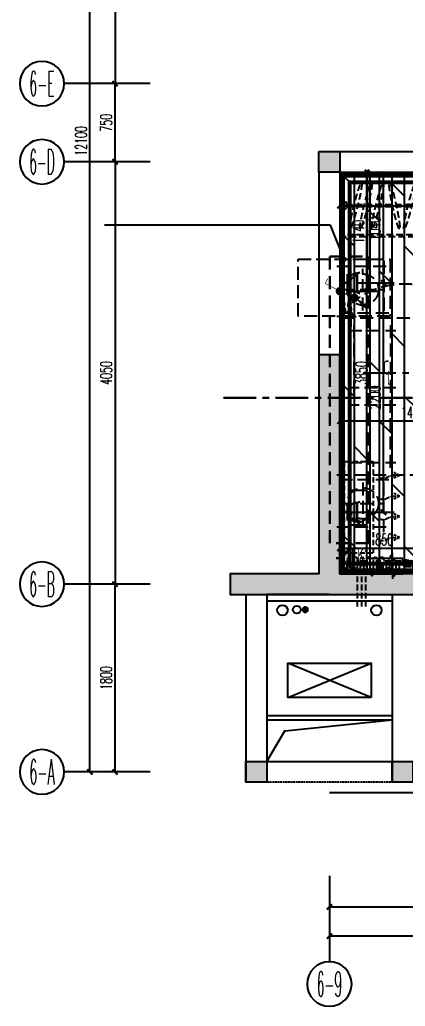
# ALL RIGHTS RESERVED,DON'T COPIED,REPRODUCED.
# Model space of a CAD drawing. Extents: x 184967 to 628822, y -100826 to 121332.
# Drawn here: x 195999 to 199694, y -30264 to -20804 of the extents above; entities that cross this region are included whole.
import ezdxf
from ezdxf.enums import TextEntityAlignment as Align

# ---------------------------------------------------------------- set-up
doc = ezdxf.new("R2010")
doc.units = 0
doc.header["$MEASUREMENT"] = 0
for name, pattern in [('CENTER-1', [10, 6.25, -1.25, 1.25, -1.25]), ('DASH', [0.35, 0.25, -0.1]), ('DASHED2', [0.375, 0.25, -0.125]), ('HIDDEN', [0.375, 0.25, -0.125])]:
    doc.linetypes.add(name, pattern=pattern)
for name, color, linetype in [('0-地面', 251, 'Continuous'), ('0-天花尺寸', 2, 'Continuous'), ('0-天花造型', 55, 'Continuous'), ('0-完成面', 47, 'Continuous'), ('0-标注', 83, 'Continuous'), ('0-活动家具', 55, 'Continuous'), ('AXIS_TEXT', 7, 'Continuous'), ('E02-灯具开关连线', 6, 'Continuous'), ('KTIAO', 250, 'Continuous'), ('P10-活动家具', 55, 'DASH'), ('PUB_DIM', 3, 'Continuous'), ('PUB_HATCH', 7, 'Continuous'), ('T01-窗帘', 250, 'Continuous'), ('WALL', 145, 'Continuous'), ('保温线', 235, 'Continuous'), ('定位标注', 2, 'Continuous'), ('家俱', 64, 'Continuous'), ('栏杆', 4, 'Continuous'), ('看线', 67, 'Continuous'), ('空调', 8, 'Continuous'), ('结构', 254, 'Continuous'), ('雨水管', 154, 'Continuous')]:
    doc.layers.add(name, color=color, linetype=linetype)
doc.layers.add('E-插座', color=60, linetype='Continuous', lineweight=30)
doc.styles.add('_TCH_AXIS', font='COMPLEX', dxfattribs={"bigfont": 'GBCBIG'})
doc.styles.add('COMPLEX', font='COMPLEX')
doc.styles.add('simplex.shx', font='archquik.shx', dxfattribs={"width": 0.7, "bigfont": '@extfont2.shx'})
doc.styles.add('尺寸标注', font='txt.shx', dxfattribs={"width": 0.6, "height": 110})
doc.styles.add('文字标注', font='')
doc.styles.get('文字标注').set_extended_font_data('SimSun')
doc.dimstyles.new('1-50', dxfattribs={"dimscale": 50, "dimtxt": 110, "dimasz": 1, "dimexe": 2, "dimexo": 2, "dimgap": 0.6, "dimtad": 1, "dimdec": 0, "dimrnd": 5, "dimtxsty": '尺寸标注', "dimblk": 'ARCHTICK', "dimcen": 2.5, "dimclrd": 251, "dimclre": 251, "dimclrt": 50, "dimadec": 0, "dimazin": 0, "dimtfac": 1, "dimtdec": 0, "dimtix": 1, "dimtmove": 2, "dimatfit": 3, "dimldrblk": 'DOT', "dimfxl": 0, "dimarcsym": 0})

# ---------------------------------------------------------------- blocks, each defined once
blk = doc.blocks.new('*U27')
at = {"color": 251, "linetype": 'DASH', "ltscale": 222}
blk.add_wipeout([(314457.6, -12654.7), (314457.6, -12434.7), (314377.6, -12434.7), (314377.6, -12654.7)], dxfattribs=at).dxf.layer = '空调'
at = {"layer": '空调', "color": 251, "linetype": 'DASH', "ltscale": 222}
for p, q in [((314377.6, -12769.7), (314377.6, -12319.7)), ((314457.6, -12769.7), (314457.6, -12319.7))]:
    blk.add_line(p, q, dxfattribs=at)
at = {"layer": '空调', "color": 250, "linetype": 'DASH', "ltscale": 222}
blk.add_line((314417.6, -12769.7), (314417.6, -12319.7), dxfattribs=at)
blk = doc.blocks.new('A$C2B9C41D5')
at = {"color": 250, "linetype": 'DASH', "lineweight": -2, "ltscale": 100}
for p, q in [((23, 710), (60, 709)), ((24, 787), (61, 787)), ((24, 749), (61, 748)), ((25, 826), (62, 826)), ((93, 786), (130, 786)), ((93, 748), (129, 747)), ((94, 825), (130, 825)), ((22, 632), (59, 632)), ((22, 593), (59, 593)), ((23, 671), (60, 671)), ((90, 592), (127, 592)), ((91, 670), (128, 669)), ((91, 631), (128, 631)), ((92, 709), (129, 708)), ((20, 477), (57, 476)), ((21, 555), (58, 554)), ((21, 516), (58, 515)), ((89, 515), (126, 514)), ((89, 476), (126, 475)), ((90, 554), (127, 553)), ((19, 399), (56, 399)), ((19, 361), (56, 360)), ((20, 438), (57, 438)), ((88, 437), (125, 437)), ((17, 244), (54, 244)), ((18, 322), (55, 321)), ((18, 283), (55, 282)), ((17, 205), (54, 205))]:
    blk.add_line(p, q, dxfattribs=at)
at = {"color": 250, "linetype": 'DASH', "lineweight": -2, "ltscale": 300}
for p, q in [((99, 365), (95, 28)), ((29, 134), (27, 22))]:
    blk.add_line(p, q, dxfattribs=at)
for points in [[(119, 165), (95, 28), (75, 165)], [(116, 162), (95, 44), (78, 163)], [(113, 160), (95, 60), (81, 160)], [(110, 157), (96, 76), (84, 158)], [(107, 155), (96, 92), (87, 155)], [(104, 152), (96, 107), (90, 152)], [(101, 150), (96, 123), (92, 150)], [(98, 147), (96, 139), (95, 147)], [(50, 42), (26, -95), (6, 43)], [(47, 39), (26, -79), (9, 40)], [(44, 37), (26, -63), (12, 37)], [(41, 35), (27, -47), (15, 35)], [(38, 32), (27, -31), (18, 32)], [(35, 30), (27, -15), (20, 30)], [(32, 27), (27, 1), (23, 27)], [(29, 25), (27, 17), (26, 25)]]:
    blk.add_lwpolyline(points, close=True, dxfattribs=at)
at = {"color": 250, "linetype": 'DASH', "lineweight": -2, "ltscale": 100}
for centre, radius, start, end in [((25, 846), 19.4, 89.2386, 269.2386), ((94, 845), 19.4, 89.2386, 269.2386), ((23, 690), 19.4, 89.2386, 269.2386), ((24, 768), 19.4, 89.2386, 269.2386), ((60, 729), 19.4, 269.2386, 89.2386), ((61, 806), 19.4, 269.2386, 89.2386), ((93, 767), 19.4, 89.2386, 269.2386), ((129, 728), 19.4, 269.2386, 89.2386), ((130, 805), 19.4, 269.2386, 89.2386), ((22, 613), 19.4, 89.2386, 269.2386), ((58, 574), 19.4, 269.2386, 89.2386), ((59, 651), 19.4, 269.2386, 89.2386), ((91, 612), 19.4, 89.2386, 269.2386), ((92, 689), 19.4, 89.2386, 269.2386), ((127, 572), 19.4, 269.2386, 89.2386), ((128, 650), 19.4, 269.2386, 89.2386), ((20, 458), 19.4, 89.2386, 269.2386), ((21, 535), 19.4, 89.2386, 269.2386), ((57, 496), 19.4, 269.2386, 89.2386), ((89, 456), 19.4, 89.2386, 269.2386), ((90, 534), 19.4, 89.2386, 269.2386), ((126, 495), 19.4, 269.2386, 89.2386), ((19, 380), 19.4, 89.2386, 269.2386), ((55, 341), 19.4, 269.2386, 89.2386), ((56, 418), 19.4, 269.2386, 89.2386), ((133, 365), 33.8, 98.8334, 179.2386), ((125, 417), 19.4, 278.8334, 89.2386), ((17, 225), 19.4, 89.2386, 269.2386), ((18, 302), 19.4, 89.2386, 269.2386), ((54, 263), 19.4, 269.2386, 89.2386), ((63, 133), 33.8, 100.2481, 179.2386), ((53, 185), 19.4, 280.2481, 89.2386)]:
    blk.add_arc(centre, radius, start, end, dxfattribs=at)
blk = doc.blocks.new('*U218')
at = {"layer": '0-天花造型', "color": 250, "linetype": 'ByBlock'}
for p, q in [((564977.2, -27962.6), (565062.2, -28047.6)), ((567737.2, -27962.6), (567652.2, -28047.6)), ((564977.2, -31772.6), (565062.2, -31687.6)), ((567737.2, -31772.6), (567652.2, -31687.6))]:
    blk.add_line(p, q, dxfattribs=at)
at = {"layer": '0-天花造型', "linetype": 'ByBlock'}
for points in [[(564977.2, -31772.6), (567737.2, -31772.6), (567737.2, -27962.6), (564977.2, -27962.6)], [(565062.2, -31687.6), (567652.2, -31687.6), (567652.2, -28047.6), (565062.2, -28047.6)]]:
    blk.add_lwpolyline(points, close=True, dxfattribs=at)
at = {"layer": '0-天花造型', "color": 250, "linetype": 'ByBlock'}
for points in [[(564987.2, -31762.6), (567727.2, -31762.6), (567727.2, -27972.6), (564987.2, -27972.6)], [(564997.2, -31752.6), (567717.2, -31752.6), (567717.2, -27982.6), (564997.2, -27982.6)], [(565042.2, -31707.6), (567672.2, -31707.6), (567672.2, -28027.6), (565042.2, -28027.6)], [(565052.2, -31697.6), (567662.2, -31697.6), (567662.2, -28037.6), (565052.2, -28037.6)]]:
    blk.add_lwpolyline(points, close=True, dxfattribs=at)
blk = doc.blocks.new('cc')
at = {"layer": 'E-插座'}
h = blk.add_hatch(color=60, dxfattribs=at)
edge = h.paths.add_edge_path()
edge.add_ellipse((454822.8, -194762.9), major_axis=(51.7, 51.7), ratio=1, start_angle=45.09732, end_angle=224.90319, ccw=False)
edge.add_line((454822.6, -194689.8), (454822.6, -194836.1))
at = {"layer": 'E-插座', "color": 60}
for p, q in [((454749.4, -194697.3), (454749.4, -194827.5)), ((454822.6, -194836.1), (454822.6, -194689.8)), ((454822.6, -194689.8), (454823.5, -194689.8)), ((454823.5, -194689.8), (454842.9, -194683.7)), ((454749.6, -194762.9), (454690.6, -194762.9)), ((454823.3, -194836.1), (454843.4, -194844.3))]:
    blk.add_line(p, q, dxfattribs=at)
at = {"layer": 'E-插座', "color": 60, "extrusion": (0, 0, -1)}
blk.add_ellipse((454822.8, -194762.9), major_axis=(51.7, 51.7), ratio=1, start_param=2.357884, end_param=5.496089, dxfattribs=at)
blk = doc.blocks.new('ee')
at = {"layer": '0-活动家具', "linetype": 'DASH', "ltscale": 500}
for p, q in [((200553, -56562.7), (200053, -56562.7)), ((200103, -56512.7), (200103, -57062.7)), ((200503, -57062.7), (200503, -56512.7)), ((198503, -57012.7), (198503, -58612.7)), ((200053, -57012.7), (200553, -57012.7)), ((200503, -58612.7), (200503, -57012.7)), ((200503, -57012.7), (200503, -58612.7)), ((200503, -57012.7), (200503, -58612.7)), ((200503, -58612.7), (200503, -57012.7)), ((200553, -57062.7), (198453, -57062.7)), ((198453, -58562.7), (200553, -58562.7)), ((200053, -58612.7), (200553, -58612.7)), ((200103, -59112.7), (200103, -58562.7)), ((200503, -58562.7), (200503, -59112.7)), ((200553, -59062.7), (200053, -59062.7))]:
    blk.add_line(p, q, dxfattribs=at)
at = {"layer": '0-活动家具', "color": 250, "linetype": 'DASH', "ltscale": 500}
for p, q in [((198153, -56662.7), (198153, -58962.7)), ((199353, -56662.7), (199353, -57062.7)), ((200303, -56987.7), (200303, -56587.7)), ((199403, -56712.7), (198103, -56712.7)), ((200503, -56787.7), (200103, -56787.7)), ((200036.3, -57129.4), (200036.3, -57779.4)), ((200386.3, -57779.4), (200386.3, -57129.4)), ((200436.3, -57179.4), (199986.3, -57179.4)), ((199986.3, -57729.4), (200436.3, -57729.4)), ((200036.3, -58496.1), (200036.3, -57846.1)), ((200386.3, -57846.1), (200386.3, -58496.1)), ((199986.3, -57896.1), (200436.3, -57896.1)), ((200436.3, -58446.1), (199986.3, -58446.1)), ((199353, -58562.7), (199353, -58962.7)), ((200303, -58637.7), (200303, -59037.7)), ((200503, -58837.7), (200103, -58837.7)), ((198103, -58912.7), (199403, -58912.7))]:
    blk.add_line(p, q, dxfattribs=at)
for centre in [(200303, -56787.7), (200303, -58837.7)]:
    blk.add_circle(centre, 150, dxfattribs=at)
blk = doc.blocks.new('klj2')
at = {"linetype": 'HIDDEN', "ltscale": 100}
for p, q in [((144669, -224399.7), (144641.8, -224453.5)), ((144669, -224399.7), (144696.1, -224453.5)), ((144669, -224457.1), (144669, -224399.7)), ((144869.3, -224399.7), (144842.1, -224453.5)), ((144869.3, -224457.1), (144869.3, -224399.7)), ((144869.3, -224399.7), (144896.4, -224453.5)), ((145064.2, -224399.7), (145037, -224453.5)), ((145064.2, -224457.1), (145064.2, -224399.7)), ((145064.2, -224399.7), (145091.4, -224453.5)), ((145264.4, -224399.7), (145237.3, -224453.5)), ((145264.4, -224457.1), (145264.4, -224399.7)), ((145264.4, -224399.7), (145291.6, -224453.5))]:
    blk.add_line(p, q, dxfattribs=at)
at = {"linetype": 'DASHED2', "ltscale": 200}
blk.add_lwpolyline([(144521.7, -224649.3), (145393.7, -224649.3), (145393.7, -224932.3), (144521.7, -224932.3)], close=True, dxfattribs=at)
at = {"linetype": 'HIDDEN', "ltscale": 100}
for centre, radius, start, end in [((144569.8, -224461.7), 99.3, 324.40561, 2.66529), ((144770.1, -224461.7), 99.3, 324.40561, 2.66529), ((144965, -224461.7), 99.3, 324.40561, 2.66529), ((145165.3, -224461.7), 99.3, 324.40561, 2.66529), ((144694.2, -224555.8), 56.8, 140.2307, 227.1069), ((144894.5, -224555.8), 56.8, 140.2307, 227.1069), ((145089.4, -224555.8), 56.8, 140.2307, 227.1069), ((145289.7, -224555.8), 56.8, 140.2307, 227.1069)]:
    blk.add_arc(centre, radius, start, end, dxfattribs=at)
at = {"ltscale": 200, "insert": (145174, -224859.7), "char_height": 150, "attachment_point": 9, "style": '文字标注'}
blk.add_mtext('K  T', dxfattribs=at)
blk = doc.blocks.new('A$C266E34CB')
at = {"layer": 'P10-活动家具', "linetype": 'DASHED2', "ltscale": 250}
blk.add_line((20, 265), (20, 335), dxfattribs=at)
at = {"layer": 'P10-活动家具', "color": 250, "linetype": 'DASHED2', "ltscale": 250}
for p, q in [((20, 335), (20, 335)), ((20, 265), (20, 335)), ((20, 265), (20, 335)), ((20, 335), (20, 335)), ((20, 335), (20, 335)), ((20, 265), (20, 335)), ((20, 265), (20, 335)), ((20, 335), (20, 335)), ((40, 310), (2720, 310)), ((40, 290), (2720, 290, 0)), ((20, 265), (20, 265)), ((20, 265), (20, 265)), ((20, 265), (20, 265)), ((20, 265), (20, 265))]:
    blk.add_line(p, q, dxfattribs=at)
at = {"layer": 'P10-活动家具', "linetype": 'DASHED2', "ltscale": 250}
for points in [[(2760, 0), (0, 0), (0, 600), (2760, 600)], [(2740, 20), (20, 20), (20, 580), (2740, 580)]]:
    blk.add_lwpolyline(points, close=True, dxfattribs=at)
at = {"layer": 'P10-活动家具', "color": 250, "linetype": 'DASHED2', "ltscale": 250}
for points in [[(40, 265), (20, 265), (20, 335), (40, 335)], [(2740, 265), (2720, 265), (2720, 335), (2740, 335)]]:
    blk.add_lwpolyline(points, close=True, dxfattribs=at)
for centre, major_axis in [((132.9, 298.3, 0), (-55.3, -221.4)), ((230.2, 298.3, 0), (-55.3, -221.4)), ((342.1, 298.3, 0), (-55.3, -221.4)), ((503.1, 299.5), (48.4, -223)), ((651.4, 298.3, 0), (-55.3, -221.4)), ((784.7, 299.5), (48.4, -223)), ((933, 298.3, 0), (-55.3, -221.4)), ((1090, 299.5), (48.4, -223)), ((1229.8, 298.3, 0), (-55.3, -221.4)), ((1366.1, 298.3, 0), (-55.3, -221.4)), ((1557.4, 299.5), (48.4, -223)), ((1676.4, 299.5), (48.4, -223)), ((1825.9, 298.3, 0), (-55.3, -221.4)), ((1923.3, 298.3, 0), (-55.3, -221.4)), ((2035.1, 298.3, 0), (-55.3, -221.4)), ((2187.8, 299.5), (48.4, -223)), ((2315.7, 299.5), (48.4, -223)), ((2465.6, 299.5), (48.4, -223)), ((2640, 298.3, 0), (-55.3, -221.4))]:
    blk.add_ellipse(centre, major_axis=major_axis, ratio=0.074927, dxfattribs=at)
blk = doc.blocks.new('_ArchTick')
at = {"color": 0, "linetype": 'ByBlock', "const_width": 0.4}
blk.add_lwpolyline([(-0.5, -0.5), (0.5, 0.5)], dxfattribs=at)
blk = doc.blocks.new('*D162')
at = {"layer": 'Defpoints', "color": 0, "linetype": 'ByBlock', "transparency": 16777216}
for p in [(199140.7, -23326.4), (199487, -23326.4), (199067.2, -25526.4)]:
    blk.add_point(p, dxfattribs=at)
at = {"layer": 'E-插座', "color": 251, "linetype": 'ByBlock', "lineweight": -2, "transparency": 16777216}
for p, q in [((199240.7, -23326.4), (199587, -23326.4)), ((199487, -25526.4), (199487, -23326.4)), ((199167.2, -25526.4), (199587, -25526.4))]:
    blk.add_line(p, q, dxfattribs=at)
at = {"layer": 'E-插座', "color": 251, "linetype": 'ByBlock', "lineweight": -2, "transparency": 16777216, "xscale": 50, "yscale": 50, "zscale": 50}
for p, rotation in [((199487, -23326.4), 90), ((199487, -25526.4), 270)]:
    blk.add_blockref('_ArchTick', p, dxfattribs=dict(at, rotation=rotation))
at = {"layer": 'E-插座', "color": 50, "linetype": 'ByBlock', "transparency": 16777216, "insert": (199402, -24426.4), "char_height": 110, "attachment_point": 5, "rotation": 90, "style": '尺寸标注'}
blk.add_mtext('2200', dxfattribs=at)
blk = doc.blocks.new('_Dot')
at = {"color": 0, "linetype": 'ByBlock', "lineweight": -2}
blk.add_line((-0.5, 0), (-1, 0), dxfattribs=at)
at = {"color": 0, "linetype": 'ByBlock', "const_width": 0.5}
blk.add_lwpolyline([(-0.25, 0, 1), (0.25, 0, 1)], format="xyb", close=True, dxfattribs=at)
blk = doc.blocks.new('*D163')
at = {"layer": 'Defpoints', "color": 0, "linetype": 'ByBlock', "transparency": 16777216}
for p in [(199087.2, -22286.4, 6.9), (199487, -22286.4), (199140.7, -23326.4, 6.9)]:
    blk.add_point(p, dxfattribs=at)
at = {"layer": 'E-插座', "color": 251, "linetype": 'ByBlock', "lineweight": -2, "transparency": 16777216}
for p, q in [((199187.2, -22286.4), (199587, -22286.4)), ((199487, -23326.4), (199487, -22286.4)), ((199240.7, -23326.4), (199587, -23326.4))]:
    blk.add_line(p, q, dxfattribs=at)
at = {"layer": 'E-插座', "color": 251, "linetype": 'ByBlock', "lineweight": -2, "transparency": 16777216, "xscale": 50, "yscale": 50, "zscale": 50}
for p, rotation in [((199487, -22286.4), 90), ((199487, -23326.4), 270)]:
    blk.add_blockref('_ArchTick', p, dxfattribs=dict(at, rotation=rotation))
at = {"layer": 'E-插座', "color": 50, "linetype": 'ByBlock', "transparency": 16777216, "insert": (199402, -22806.4), "char_height": 110, "attachment_point": 5, "rotation": 90, "style": '尺寸标注'}
blk.add_mtext('1040', dxfattribs=at)
blk = doc.blocks.new('*U52')
h = blk.add_hatch(color=256)
edge = h.paths.add_edge_path()
edge.add_arc((0, 0), 62.1, -127.2199, -82.2199)
edge.add_arc((0, 0), 62.1, -82.2199, -37.2199)
edge.add_arc((0, 0), 62.1, -37.2199, 7.7801)
edge.add_arc((0, 0), 62.1, 7.7801, 52.7801)
edge.add_arc((0, 0), 62.1, 52.7801, 97.7801)
edge.add_arc((0, 0), 62.1, -262.2199, -217.2199)
edge.add_arc((0, 0), 62.1, -217.2199, -172.2199)
edge.add_arc((0, 0), 62.1, -172.2199, -127.2199)
at = {"const_width": 9.94}
for points in [[(-8, 62), (-36, 261), (-123, 249)], [(8, -62), (36, -261), (123, -249)]]:
    blk.add_lwpolyline(points, dxfattribs=at)
blk.add_lwpolyline([(-38, -49, 0.198912), (8, -62, 0.198912), (49, -38, 0.198912), (62, 8, 0.198912), (38, 49, 0.198912), (-8, 62, 0.198912), (-49, 38, 0.198912), (-62, -8, 0.198912)], format="xyb", close=True, dxfattribs=at)
blk = doc.blocks.new('*D164')
at = {"layer": 'Defpoints', "color": 0, "linetype": 'ByBlock', "transparency": 16777216}
for p in [(199067.2, -22266.4, 0), (199330.7, -22266.4), (199067.2, -23406.4, 6.9)]:
    blk.add_point(p, dxfattribs=at)
at = {"layer": 'E02-灯具开关连线', "color": 251, "linetype": 'ByBlock', "lineweight": -2, "transparency": 16777216}
for p, q in [((199167.2, -22266.4), (199430.7, -22266.4)), ((199330.7, -23406.4), (199330.7, -22266.4)), ((199167.2, -23406.4), (199430.7, -23406.4))]:
    blk.add_line(p, q, dxfattribs=at)
at = {"layer": 'E02-灯具开关连线', "color": 251, "linetype": 'ByBlock', "lineweight": -2, "transparency": 16777216, "xscale": 50, "yscale": 50, "zscale": 50}
for p, rotation in [((199330.7, -22266.4), 90), ((199330.7, -23406.4), 270)]:
    blk.add_blockref('_ArchTick', p, dxfattribs=dict(at, rotation=rotation))
at = {"layer": 'E02-灯具开关连线', "color": 50, "linetype": 'ByBlock', "transparency": 16777216, "insert": (199245.7, -22836.4), "char_height": 110, "attachment_point": 5, "rotation": 90, "style": '尺寸标注'}
blk.add_mtext('1140', dxfattribs=at)
blk = doc.blocks.new('*D181')
at = {"layer": '0-天花尺寸', "color": 251, "linetype": 'ByBlock', "lineweight": -2, "transparency": 16777216}
for p, q in [((199087.2, -23648.5), (199037.2, -23648.5)), ((199087.2, -23644.4), (199087.2, -23748.5)), ((199087.2, -23648.5), (199172.2, -23648.5)), ((199172.2, -23644.4), (199172.2, -23748.5)), ((199172.2, -23648.5), (199222.2, -23648.5))]:
    blk.add_line(p, q, dxfattribs=at)
at = {"layer": 'Defpoints', "color": 0, "linetype": 'ByBlock', "transparency": 16777216}
for p in [(199087.2, -23544.4), (199172.2, -23544.4), (199172.2, -23648.5)]:
    blk.add_point(p, dxfattribs=at)
at = {"layer": '0-天花尺寸', "color": 251, "linetype": 'ByBlock', "lineweight": -2, "transparency": 16777216, "xscale": 50, "yscale": 50, "zscale": 50}
blk.add_blockref('_ArchTick', (199087.2, -23648.5), dxfattribs=at)
at = {"layer": '0-天花尺寸', "color": 251, "linetype": 'ByBlock', "lineweight": -2, "transparency": 16777216, "xscale": 50, "yscale": 50, "zscale": 50, "rotation": 180}
blk.add_blockref('_ArchTick', (199172.2, -23648.5), dxfattribs=at)
at = {"layer": '0-天花尺寸', "color": 50, "linetype": 'ByBlock', "transparency": 16777216, "insert": (199129.7, -23563.5), "char_height": 110, "attachment_point": 5, "style": '尺寸标注'}
blk.add_mtext('85', dxfattribs=at)
blk = doc.blocks.new('1KT')
at = {"layer": 'KTIAO'}
blk.add_lwpolyline([(233685.8, 191584), (232885.8, 191584), (232885.8, 191914), (233685.8, 191914)], close=True, dxfattribs=at)
for points in [[(232885.8, 191584), (233685.8, 191914)], [(233685.8, 191584), (232885.8, 191914)]]:
    blk.add_lwpolyline(points, dxfattribs=at)
blk = doc.blocks.new('$lvtry$00000171')
for p, q in [((-74, 11), (-11, 74)), ((-70, -27), (27, 70)), ((-53, -53), (53, 53)), ((-27, -70), (70, 27)), ((11, -74), (74, -11))]:
    blk.add_line(p, q)
blk.add_circle((0, 0), 75)
blk.add_point((0, 0))
blk = doc.blocks.new('空调冷凝水管+地漏')
at = {"layer": 'KTIAO'}
blk.add_circle((0, 0), 37.5, dxfattribs=at)
at = {"layer": '家俱', "xscale": 0.3333333333333333, "yscale": -0.3333333333333333, "zscale": 0.3333333333333333, "rotation": 180}
blk.add_blockref('$lvtry$00000171', (80.8, 0), dxfattribs=at)
blk = doc.blocks.new('_AXISO')
blk.add_circle((0, 0), 0.5)
at = {"layer": 'AXIS_TEXT', "style": 'COMPLEX', "width": 1.041667}
blk.add_attdef('A', text='', height=0.56, dxfattribs=at).set_placement((-0.25, -0.28), (0.25, -0.28), align=Align.FIT)
blk = doc.blocks.new('*D256')
at = {"layer": 'Defpoints', "color": 0, "linetype": 'ByBlock', "transparency": 16777216}
for p in [(198967.2, -29012.2), (201967.2, -29012.2), (201967.2, -29311.2)]:
    blk.add_point(p, dxfattribs=at)
at = {"layer": 'PUB_DIM', "color": 251, "lineweight": -2, "transparency": 16777216}
for p, q in [((198967.2, -29112.2), (198967.2, -29411.2)), ((201967.2, -29112.2), (201967.2, -29411.2)), ((198967.2, -29311.2), (201967.2, -29311.2))]:
    blk.add_line(p, q, dxfattribs=at)
at = {"layer": 'PUB_DIM', "color": 251, "linetype": 'ByBlock', "lineweight": -2, "transparency": 16777216, "xscale": 50, "yscale": 50, "zscale": 50, "rotation": 180}
blk.add_blockref('_ArchTick', (198967.2, -29311.2), dxfattribs=at)
at = {"layer": 'PUB_DIM', "color": 251, "linetype": 'ByBlock', "lineweight": -2, "transparency": 16777216, "xscale": 50, "yscale": 50, "zscale": 50}
blk.add_blockref('_ArchTick', (201967.2, -29311.2), dxfattribs=at)
at = {"layer": 'PUB_DIM', "color": 50, "linetype": 'ByBlock', "transparency": 16777216, "insert": (200467.2, -29226.2), "char_height": 110, "attachment_point": 5, "style": '尺寸标注'}
blk.add_mtext('3000', dxfattribs=at)
blk = doc.blocks.new('*D260')
at = {"layer": 'Defpoints', "color": 0, "linetype": 'ByBlock', "transparency": 16777216}
for p in [(212767.2, -29012.2), (198967.2, -29112.2), (198967.2, -29591.2)]:
    blk.add_point(p, dxfattribs=at)
at = {"layer": 'PUB_DIM', "color": 251, "lineweight": -2, "transparency": 16777216}
for p, q in [((198967.2, -29341.2), (198967.2, -29691.2)), ((212767.2, -29341.2), (212767.2, -29691.2)), ((212767.2, -29591.2), (198967.2, -29591.2))]:
    blk.add_line(p, q, dxfattribs=at)
at = {"layer": 'PUB_DIM', "color": 251, "linetype": 'ByBlock', "lineweight": -2, "transparency": 16777216, "xscale": 50, "yscale": 50, "zscale": 50, "rotation": 180}
blk.add_blockref('_ArchTick', (198967.2, -29591.2), dxfattribs=at)
at = {"layer": 'PUB_DIM', "color": 251, "linetype": 'ByBlock', "lineweight": -2, "transparency": 16777216, "xscale": 50, "yscale": 50, "zscale": 50}
blk.add_blockref('_ArchTick', (212767.2, -29591.2), dxfattribs=at)
at = {"layer": 'PUB_DIM', "color": 50, "linetype": 'ByBlock', "transparency": 16777216, "insert": (205867.2, -29506.2), "char_height": 110, "attachment_point": 5, "style": '尺寸标注'}
blk.add_mtext('13800', dxfattribs=at)
blk = doc.blocks.new('*D263')
at = {"layer": 'Defpoints', "color": 0, "linetype": 'ByBlock', "transparency": 16777216}
for p in [(197250.4, -18316.4), (196912.3, -21416.4), (197250.4, -21416.4)]:
    blk.add_point(p, dxfattribs=at)
at = {"layer": 'PUB_DIM', "color": 251, "lineweight": -2, "transparency": 16777216}
for p, q in [((197150.4, -18316.4), (196812.3, -18316.4)), ((196912.3, -18316.4), (196912.3, -21416.4)), ((197150.4, -21416.4), (196812.3, -21416.4))]:
    blk.add_line(p, q, dxfattribs=at)
at = {"layer": 'PUB_DIM', "color": 251, "linetype": 'ByBlock', "lineweight": -2, "transparency": 16777216, "xscale": 50, "yscale": 50, "zscale": 50}
for p, rotation in [((196912.3, -18316.4), 90), ((196912.3, -21416.4), 270)]:
    blk.add_blockref('_ArchTick', p, dxfattribs=dict(at, rotation=rotation))
at = {"layer": 'PUB_DIM', "color": 50, "linetype": 'ByBlock', "transparency": 16777216, "insert": (196827.3, -19866.4), "char_height": 110, "attachment_point": 5, "rotation": 90, "style": '尺寸标注'}
blk.add_mtext('3100', dxfattribs=at)
blk = doc.blocks.new('*D264')
at = {"layer": 'Defpoints', "color": 0, "linetype": 'ByBlock', "transparency": 16777216}
for p in [(197250.4, -22166.4), (196912.3, -26216.4), (197250.4, -26216.4)]:
    blk.add_point(p, dxfattribs=at)
at = {"layer": 'PUB_DIM', "color": 251, "lineweight": -2, "transparency": 16777216}
for p, q in [((197150.4, -22166.4), (196812.3, -22166.4)), ((196912.3, -22166.4), (196912.3, -26216.4)), ((197150.4, -26216.4), (196812.3, -26216.4))]:
    blk.add_line(p, q, dxfattribs=at)
at = {"layer": 'PUB_DIM', "color": 251, "linetype": 'ByBlock', "lineweight": -2, "transparency": 16777216, "xscale": 50, "yscale": 50, "zscale": 50}
for p, rotation in [((196912.3, -22166.4), 90), ((196912.3, -26216.4), 270)]:
    blk.add_blockref('_ArchTick', p, dxfattribs=dict(at, rotation=rotation))
at = {"layer": 'PUB_DIM', "color": 50, "linetype": 'ByBlock', "transparency": 16777216, "insert": (196827.3, -24191.4), "char_height": 110, "attachment_point": 5, "rotation": 90, "style": '尺寸标注'}
blk.add_mtext('4050', dxfattribs=at)
blk = doc.blocks.new('*D265')
at = {"layer": 'Defpoints', "color": 0, "linetype": 'ByBlock', "transparency": 16777216}
for p in [(196912.3, -26216.4), (197250.4, -26216.4), (197250.4, -28016.4)]:
    blk.add_point(p, dxfattribs=at)
at = {"layer": 'PUB_DIM', "color": 251, "lineweight": -2, "transparency": 16777216}
for p, q in [((197150.4, -26216.4), (196812.3, -26216.4)), ((196912.3, -28016.4), (196912.3, -26216.4)), ((197150.4, -28016.4), (196812.3, -28016.4))]:
    blk.add_line(p, q, dxfattribs=at)
at = {"layer": 'PUB_DIM', "color": 251, "linetype": 'ByBlock', "lineweight": -2, "transparency": 16777216, "xscale": 50, "yscale": 50, "zscale": 50}
for p, rotation in [((196912.3, -26216.4), 90), ((196912.3, -28016.4), 270)]:
    blk.add_blockref('_ArchTick', p, dxfattribs=dict(at, rotation=rotation))
at = {"layer": 'PUB_DIM', "color": 50, "linetype": 'ByBlock', "transparency": 16777216, "insert": (196827.3, -27116.4), "char_height": 110, "attachment_point": 5, "rotation": 90, "style": '尺寸标注'}
blk.add_mtext('1800', dxfattribs=at)
blk = doc.blocks.new('*D266')
at = {"layer": 'Defpoints', "color": 0, "linetype": 'ByBlock', "transparency": 16777216}
for p in [(196671.6, -15916.4), (197250.4, -15916.4), (197250.4, -28016.4)]:
    blk.add_point(p, dxfattribs=at)
at = {"layer": 'PUB_DIM', "color": 251, "lineweight": -2, "transparency": 16777216}
for p, q in [((196921.6, -15916.4), (196571.6, -15916.4)), ((196671.6, -28016.4), (196671.6, -15916.4)), ((196921.6, -28016.4), (196571.6, -28016.4))]:
    blk.add_line(p, q, dxfattribs=at)
at = {"layer": 'PUB_DIM', "color": 251, "linetype": 'ByBlock', "lineweight": -2, "transparency": 16777216, "xscale": 50, "yscale": 50, "zscale": 50}
for p, rotation in [((196671.6, -15916.4), 90), ((196671.6, -28016.4), 270)]:
    blk.add_blockref('_ArchTick', p, dxfattribs=dict(at, rotation=rotation))
at = {"layer": 'PUB_DIM', "color": 50, "linetype": 'ByBlock', "transparency": 16777216, "insert": (196586.6, -21966.4), "char_height": 110, "attachment_point": 5, "rotation": 90, "style": '尺寸标注'}
blk.add_mtext('12100', dxfattribs=at)
blk = doc.blocks.new('*D267')
at = {"layer": 'Defpoints', "color": 0, "linetype": 'ByBlock', "transparency": 16777216}
for p in [(196912.3, -21416.4), (197150.4, -21416.4), (197250.4, -22166.4)]:
    blk.add_point(p, dxfattribs=at)
at = {"layer": 'PUB_DIM', "color": 251, "lineweight": -2, "transparency": 16777216}
for p, q in [((197050.4, -21416.4), (196812.3, -21416.4)), ((196912.3, -22166.4), (196912.3, -21416.4)), ((197150.4, -22166.4), (196812.3, -22166.4))]:
    blk.add_line(p, q, dxfattribs=at)
at = {"layer": 'PUB_DIM', "color": 251, "linetype": 'ByBlock', "lineweight": -2, "transparency": 16777216, "xscale": 50, "yscale": 50, "zscale": 50}
for p, rotation in [((196912.3, -21416.4), 90), ((196912.3, -22166.4), 270)]:
    blk.add_blockref('_ArchTick', p, dxfattribs=dict(at, rotation=rotation))
at = {"layer": 'PUB_DIM', "color": 50, "linetype": 'ByBlock', "transparency": 16777216, "insert": (196827.3, -21791.4), "char_height": 110, "attachment_point": 5, "rotation": 90, "style": '尺寸标注'}
blk.add_mtext('750', dxfattribs=at)
blk = doc.blocks.new('*D311')
at = {"layer": 'Defpoints', "color": 0, "linetype": 'ByBlock', "transparency": 16777216}
for p in [(199067.2, -25966.4), (199067.2, -26116.4), (199571.1, -26116.4)]:
    blk.add_point(p, dxfattribs=at)
at = {"layer": 'E-插座', "color": 251, "lineweight": -2, "transparency": 16777216}
for p, q in [((199571.1, -25966.4), (199571.1, -25916.4)), ((199321.1, -25966.4), (199671.1, -25966.4)), ((199571.1, -25966.4), (199571.1, -26116.4)), ((199321.1, -26116.4), (199671.1, -26116.4)), ((199571.1, -26116.4), (199571.1, -26166.4))]:
    blk.add_line(p, q, dxfattribs=at)
at = {"layer": 'E-插座', "color": 251, "linetype": 'ByBlock', "lineweight": -2, "transparency": 16777216, "xscale": 50, "yscale": 50, "zscale": 50}
for p, rotation in [((199571.1, -25966.4), 270), ((199571.1, -26116.4), 90)]:
    blk.add_blockref('_ArchTick', p, dxfattribs=dict(at, rotation=rotation))
at = {"layer": 'E-插座', "color": 50, "linetype": 'ByBlock', "transparency": 16777216, "insert": (199486.1, -26041.4), "char_height": 110, "attachment_point": 5, "rotation": 90, "style": '尺寸标注'}
blk.add_mtext('150', dxfattribs=at)
blk = doc.blocks.new('*D318')
at = {"layer": '0-标注', "color": 251, "linetype": 'ByBlock', "lineweight": -2, "transparency": 16777216}
for p, q in [((199067.2, -24291.4), (199067.2, -24754.5)), ((200467.2, -24291.4), (200467.2, -24754.5)), ((200467.2, -24654.5), (199067.2, -24654.5))]:
    blk.add_line(p, q, dxfattribs=at)
at = {"layer": 'Defpoints', "color": 0, "linetype": 'ByBlock', "transparency": 16777216}
for p in [(199067.2, -24191.4), (200467.2, -24191.4), (199067.2, -24654.5)]:
    blk.add_point(p, dxfattribs=at)
at = {"layer": '0-标注', "color": 251, "linetype": 'ByBlock', "lineweight": -2, "transparency": 16777216, "xscale": 50, "yscale": 50, "zscale": 50, "rotation": 180}
blk.add_blockref('_ArchTick', (199067.2, -24654.5), dxfattribs=at)
at = {"layer": '0-标注', "color": 251, "linetype": 'ByBlock', "lineweight": -2, "transparency": 16777216, "xscale": 50, "yscale": 50, "zscale": 50}
blk.add_blockref('_ArchTick', (200467.2, -24654.5), dxfattribs=at)
at = {"layer": '0-标注', "color": 50, "linetype": 'ByBlock', "transparency": 16777216, "insert": (199767.2, -24569.5), "char_height": 110, "attachment_point": 5, "style": '尺寸标注'}
blk.add_mtext('1400', dxfattribs=at)
blk = doc.blocks.new('*D416')
at = {"layer": 'Defpoints', "color": 0, "linetype": 'ByBlock', "transparency": 16777216}
for p in [(199067.2, -25874), (199067.2, -26116.4), (199917.2, -26116.4)]:
    blk.add_point(p, dxfattribs=at)
at = {"layer": '定位标注', "color": 251, "lineweight": -2, "transparency": 16777216}
for p, q in [((199067.2, -26016.4), (199067.2, -25774)), ((199917.2, -26016.4), (199917.2, -25774)), ((199917.2, -25874), (199067.2, -25874))]:
    blk.add_line(p, q, dxfattribs=at)
at = {"layer": '定位标注', "color": 251, "linetype": 'ByBlock', "lineweight": -2, "transparency": 16777216, "xscale": 50, "yscale": 50, "zscale": 50, "rotation": 180}
blk.add_blockref('_ArchTick', (199067.2, -25874), dxfattribs=at)
at = {"layer": '定位标注', "color": 251, "linetype": 'ByBlock', "lineweight": -2, "transparency": 16777216, "xscale": 50, "yscale": 50, "zscale": 50}
blk.add_blockref('_ArchTick', (199917.2, -25874), dxfattribs=at)
at = {"layer": '定位标注', "color": 50, "linetype": 'ByBlock', "transparency": 16777216, "insert": (199492.2, -25789), "char_height": 110, "attachment_point": 5, "style": '尺寸标注'}
blk.add_mtext('850', dxfattribs=at)
blk = doc.blocks.new('*D417')
at = {"layer": 'Defpoints', "color": 0, "linetype": 'ByBlock', "transparency": 16777216}
for p in [(199067.2, -22266.4), (199358.6, -22266.4), (199067.2, -26116.4)]:
    blk.add_point(p, dxfattribs=at)
at = {"layer": '定位标注', "color": 251, "lineweight": -2, "transparency": 16777216}
for p, q in [((199167.2, -22266.4), (199458.6, -22266.4)), ((199358.6, -26116.4), (199358.6, -22266.4)), ((199167.2, -26116.4), (199458.6, -26116.4))]:
    blk.add_line(p, q, dxfattribs=at)
at = {"layer": '定位标注', "color": 251, "linetype": 'ByBlock', "lineweight": -2, "transparency": 16777216, "xscale": 50, "yscale": 50, "zscale": 50}
for p, rotation in [((199358.6, -22266.4), 90), ((199358.6, -26116.4), 270)]:
    blk.add_blockref('_ArchTick', p, dxfattribs=dict(at, rotation=rotation))
at = {"layer": '定位标注', "color": 50, "linetype": 'ByBlock', "transparency": 16777216, "insert": (199273.6, -24191.4), "char_height": 110, "attachment_point": 5, "rotation": 90, "style": '尺寸标注'}
blk.add_mtext('3850', dxfattribs=at)
blk = doc.blocks.new('*D418')
at = {"layer": 'Defpoints', "color": 0, "linetype": 'ByBlock', "transparency": 16777216}
for p in [(199067.2, -22266.4), (201867.2, -22266.4), (201867.2, -22587)]:
    blk.add_point(p, dxfattribs=at)
at = {"layer": '定位标注', "color": 251, "lineweight": -2, "transparency": 16777216}
for p, q in [((199067.2, -22366.4), (199067.2, -22687)), ((201867.2, -22366.4), (201867.2, -22687)), ((199067.2, -22587), (201867.2, -22587))]:
    blk.add_line(p, q, dxfattribs=at)
at = {"layer": '定位标注', "color": 251, "linetype": 'ByBlock', "lineweight": -2, "transparency": 16777216, "xscale": 50, "yscale": 50, "zscale": 50, "rotation": 180}
blk.add_blockref('_ArchTick', (199067.2, -22587), dxfattribs=at)
at = {"layer": '定位标注', "color": 251, "linetype": 'ByBlock', "lineweight": -2, "transparency": 16777216, "xscale": 50, "yscale": 50, "zscale": 50}
blk.add_blockref('_ArchTick', (201867.2, -22587), dxfattribs=at)
at = {"layer": '定位标注', "color": 50, "linetype": 'ByBlock', "transparency": 16777216, "insert": (200467.2, -22502), "char_height": 110, "attachment_point": 5, "style": '尺寸标注'}
blk.add_mtext('2800', dxfattribs=at)

msp = doc.modelspace()

# ---------------------------------------------------------------- hatches: boundary and pattern name
at = {"layer": 'PUB_HATCH'}
h = msp.add_hatch(color=8, dxfattribs=at)
h.dxf.hatch_style = 1
h.paths.add_polyline_path([(199067.2, -22066.4), (198867.2, -22066.4), (198867.2, -22266.4), (199067.2, -22266.4)])
h = msp.add_hatch(color=8, dxfattribs=at)
h.dxf.hatch_style = 1
h.paths.add_polyline_path([(198367.2, -27916.4), (198167.2, -27916.4), (198167.2, -28116.4), (198367.2, -28116.4)])
h = msp.add_hatch(color=8, dxfattribs=at)
h.dxf.hatch_style = 1
h.paths.add_polyline_path([(199767.2, -27916.4), (199567.2, -27916.4), (199567.2, -28116.4), (199767.2, -28116.4)])

# ---------------------------------------------------------------- linework, layer by layer
msp.add_lwpolyline([(198367.2, -27916.4), (198539.8, -27622.2), (199567.2, -27516.4)])
at = {"layer": '0-标注', "color": 1, "linetype": 'CENTER-1', "ltscale": 50}
msp.add_line((199292, -24191.4, -6.9), (201642.4, -24191.4, -6.9), dxfattribs=at)
at = {"layer": 'E-插座', "color": 1, "linetype": 'CENTER-1', "ltscale": 50}
msp.add_line((197951.4, -24430.1), (201910.6, -24430.1), dxfattribs=at)
at = {"layer": 'E-插座', "color": 6, "linetype": 'DASHED2', "ltscale": 500, "elevation": -406.9}
msp.add_lwpolyline([(198970.7, -23073.3), (199344, -23073.3), (199344, -25824.4), (198970.7, -25824.4)], close=True, dxfattribs=at)
at = {"layer": 'E02-灯具开关连线', "linetype": 'DASH', "ltscale": 500, "elevation": -6.9}
msp.add_lwpolyline([(198666.4, -23101.2), (199548.9, -23101.2), (199548.9, -23647.6), (198666.4, -23647.6)], close=True, dxfattribs=at)
at = {"layer": 'E02-灯具开关连线', "linetype": 'DASH', "ltscale": 500}
msp.add_lwpolyline([(200467.2, -24191.4, 0.665172), (199187.2, -23517.5, -18.092987)], format="xyb", dxfattribs=at)
at = {"layer": 'PUB_DIM', "color": 47}
for p, q in [((197250.4, -21416.4), (196425.5, -21416.4)), ((197250.4, -22166.4), (196425.5, -22166.4)), ((197250.4, -26216.4), (196425.5, -26216.4)), ((197250.4, -28016.4), (196425.5, -28016.4)), ((198967.2, -29012.2), (198967.2, -29837.1))]:
    msp.add_line(p, q, dxfattribs=at)
at = {"layer": 'WALL'}
for p, q in [((198967.2, -22066.4), (199817.2, -22066.4)), ((198867.2, -22266.4), (198867.2, -26116.4)), ((199067.2, -22266.4), (199067.2, -26116.4)), ((199067.2, -22266.4), (199917.2, -22266.4)), ((198867.2, -26116.4), (198267.2, -26116.4)), ((199917.2, -26116.4), (199667.2, -26116.4)), ((198167.2, -26316.4), (198167.2, -28116.4)), ((198967.2, -26316.4), (198367.2, -26316.4)), ((198367.2, -26316.4), (198367.2, -28116.4)), ((199567.2, -26316.4), (199567.2, -28116.4)), ((199767.2, -28116.4), (199567.2, -28116.4))]:
    msp.add_line(p, q, dxfattribs=at)
for points in [[(198867.2, -22066.4), (199067.2, -22066.4), (199067.2, -22266.4), (198867.2, -22266.4)], [(198167.2, -27916.4), (198367.2, -27916.4), (198367.2, -28116.4), (198167.2, -28116.4)], [(199567.2, -27916.4), (199767.2, -27916.4), (199767.2, -28116.4), (199567.2, -28116.4)]]:
    msp.add_lwpolyline(points, close=True, dxfattribs=at)
at = {"layer": '栏杆'}
for p, q in [((198367.2, -27476.4), (199567.2, -27476.4)), ((198367.2, -27516.4), (199567.2, -27516.4))]:
    msp.add_line(p, q, dxfattribs=at)
at = {"layer": '看线'}
for p, q in [((198367.2, -27916.4), (199567.2, -27916.4)), ((201617.2, -28216.4), (198967.2, -28216.4))]:
    msp.add_line(p, q, dxfattribs=at)
at = {"layer": '结构', "linetype": 'DASH'}
msp.add_line((201617.2, -28116.4), (198367.2, -28116.4), dxfattribs=at)
at = {"layer": '雨水管'}
for centre in [(198517.2, -26466.4), (199417.2, -26466.4)]:
    msp.add_circle(centre, 50, dxfattribs=at)

# ---------------------------------------------------------------- block references
msp.add_blockref('空调冷凝水管+地漏', (198655.1, -26461.3))
at = {"layer": 'E-插座', "color": 2, "extrusion": (0, 0, -1), "xscale": -1.249999926250813, "yscale": 1.249999926250813, "zscale": -1.249999926250813, "rotation": 359.9994985113231}
for p in [(369298.2, 220122.3), (369298.2, 217922.3)]:
    msp.add_blockref('cc', p, dxfattribs=at)
at = {"layer": 'E-插座', "xscale": -0.5999999999999953, "yscale": 0.5999999999999953, "zscale": 0.5999999999999953, "rotation": 69.83458257466086}
msp.add_blockref('*U52', (199206.6, -23471.5), dxfattribs=at)
at = {"layer": 'E02-灯具开关连线', "color": 6, "xscale": -0.5999999999273495, "yscale": 0.5999999999273494, "zscale": 0.5999999999273494, "rotation": 69.83458257466086}
msp.add_blockref('*U52', (199067.2, -23406.4), dxfattribs=at)
at = {"layer": 'KTIAO'}
msp.add_blockref('1KT', (-34318.6, -218886.7), dxfattribs=at)
at = {"layer": 'P10-活动家具', "linetype": 'ByBlock'}
msp.add_blockref('A$C266E34CB', (199087.2, -22886.4), dxfattribs=at)
at = {"layer": 'P10-活动家具', "linetype": 'ByBlock', "rotation": 180}
msp.add_blockref('ee', (399590.2, -82229.1, 6.9), dxfattribs=at)
at = {"layer": 'P10-活动家具', "xscale": -1, "rotation": 270}
msp.add_blockref('klj2', (424039.6, -170438.1), dxfattribs=at)
at = {"layer": 'PUB_DIM'}
ref = msp.add_blockref('_AXISO', (196212.2, -21416.4), dxfattribs=dict(at, xscale=-426.6560000000001, yscale=426.6560000000001, zscale=426.6560000000001))
ref.add_attrib('A', '6-E', dxfattribs={"layer": 'AXIS_TEXT', "height": 241.35, "style": '_TCH_AXIS', "width": 0.33871}).set_placement((196091.5, -21537.1), (196332.9, -21537.1), align=Align.FIT)
ref = msp.add_blockref('_AXISO', (196212.2, -22166.4), dxfattribs=dict(at, xscale=-426.6560000000001, yscale=426.6560000000001, zscale=426.6560000000001))
ref.add_attrib('A', '6-D', dxfattribs={"layer": 'AXIS_TEXT', "height": 241.35, "style": '_TCH_AXIS', "width": 0.333333}).set_placement((196091.5, -22287.1), (196332.9, -22287.1), align=Align.FIT)
ref = msp.add_blockref('_AXISO', (196212.2, -26216.4), dxfattribs=dict(at, xscale=-426.6560000000001, yscale=426.6560000000001, zscale=426.6560000000001))
ref.add_attrib('A', '6-B', dxfattribs={"layer": 'AXIS_TEXT', "height": 241.35, "style": '_TCH_AXIS', "width": 0.333333}).set_placement((196091.5, -26337.1), (196332.9, -26337.1), align=Align.FIT)
ref = msp.add_blockref('_AXISO', (196212.2, -28016.4), dxfattribs=dict(at, xscale=-426.6560000000001, yscale=426.6560000000001, zscale=426.6560000000001))
ref.add_attrib('A', '6-A', dxfattribs={"layer": 'AXIS_TEXT', "height": 241.35, "style": '_TCH_AXIS', "width": 0.328125}).set_placement((196091.5, -28137.1), (196332.9, -28137.1), align=Align.FIT)
ref = msp.add_blockref('_AXISO', (198967.2, -30050.4), dxfattribs=dict(at, xscale=-426.6560000000001, yscale=426.6560000000001, zscale=426.6560000000001, rotation=180))
ref.add_attrib('A', '6-9', dxfattribs={"layer": 'AXIS_TEXT', "height": 241.35, "style": '_TCH_AXIS', "width": 0.35}).set_placement((198846.6, -30171.1), (199087.9, -30171.1), align=Align.FIT)
at = {"layer": '空调', "color": 1, "extrusion": (0, 0, -1), "zscale": -1}
msp.add_blockref('*U27', (-513694.8, -13661.8), dxfattribs=at)

# ---------------------------------------------------------------- texts
at = {"layer": '0-标注', "color": 1, "style": 'simplex.shx', "width": 0.7}
for s, p in [('C', (199511.7, -24206.7, -6.9)), ('L', (199548.2, -24302.8, -6.9))]:
    msp.add_text(s, height=135, dxfattribs=at).set_placement(p, align=Align.CENTER)

# ---------------------------------------------------------------- dimensions: what is measured, and where the dimension line sits
at = {"layer": '0-天花尺寸', "linetype": 'ByBlock'}
dim = msp.add_linear_dim(base=(199172.2, -23648.5), p1=(199087.2, -23544.4), p2=(199172.2, -23544.4), dimstyle='1-50', dxfattribs=at)
dim.commit()
dim.dimension.update_dxf_attribs({"geometry": '*D181', "text_midpoint": (199129.7, -23563.5)})
at = {"layer": '0-标注', "linetype": 'ByBlock'}
dim = msp.add_linear_dim(base=(199067.2, -24654.5), p1=(200467.2, -24191.4), p2=(199067.2, -24191.4), dimstyle='1-50', dxfattribs=at)
dim.commit()
dim.dimension.update_dxf_attribs({"geometry": '*D318', "text_midpoint": (199767.2, -24569.5)})
at = {"layer": 'E-插座', "color": 2, "linetype": 'ByBlock'}
for base, p1, p2, picture, middle in [((199487, -22286.4, -6.9), (199140.7, -23326.4), (199087.2, -22286.4), '*D163', (199402, -22806.4, -6.9)), ((199487, -23326.4), (199067.2, -25526.4), (199140.7, -23326.4), '*D162', (199402, -24426.4))]:
    dim = msp.add_linear_dim(base=base, p1=p1, p2=p2, angle=90, dimstyle='1-50', dxfattribs=at)
    dim.commit()
    dim.dimension.update_dxf_attribs({"geometry": picture, "text_midpoint": middle})
at = {"layer": 'E02-灯具开关连线', "linetype": 'ByBlock'}
dim = msp.add_linear_dim(base=(199330.7, -22266.4, -6.9), p1=(199067.2, -23406.4), p2=(199067.2, -22266.4, -6.9), angle=90, dimstyle='1-50', dxfattribs=at)
dim.commit()
dim.dimension.update_dxf_attribs({"geometry": '*D164', "text_midpoint": (199245.7, -22836.4, -6.9)})
at = {"layer": 'PUB_DIM', "linetype": 'ByBlock'}
for base, p1, p2, picture, middle in [((196671.6, -15916.4), (197250.4, -28016.4), (197250.4, -15916.4), '*D266', (196586.6, -21966.4)), ((196912.3, -21416.4), (197250.4, -18316.4), (197250.4, -21416.4), '*D263', (196827.3, -19866.4)), ((196912.3, -21416.4), (197250.4, -22166.4), (197150.4, -21416.4), '*D267', (196827.3, -21791.4)), ((196912.3, -26216.4), (197250.4, -22166.4), (197250.4, -26216.4), '*D264', (196827.3, -24191.4)), ((196912.3, -26216.4), (197250.4, -28016.4), (197250.4, -26216.4), '*D265', (196827.3, -27116.4))]:
    dim = msp.add_linear_dim(base=base, p1=p1, p2=p2, angle=90, dimstyle='1-50', override={"dimfxl": 5, "dimfxlon": 1}, dxfattribs=at)
    dim.commit()
    dim.dimension.update_dxf_attribs({"geometry": picture, "text_midpoint": middle})
for base, p1, p2, picture, middle in [((201967.2, -29311.2), (198967.2, -29012.2), (201967.2, -29012.2), '*D256', (200467.2, -29226.2)), ((198967.2, -29591.2), (212767.2, -29012.2), (198967.2, -29112.2), '*D260', (205867.2, -29506.2))]:
    dim = msp.add_linear_dim(base=base, p1=p1, p2=p2, dimstyle='1-50', override={"dimfxl": 5, "dimfxlon": 1}, dxfattribs=at)
    dim.commit()
    dim.dimension.update_dxf_attribs({"geometry": picture, "text_midpoint": middle})
at = {"layer": '定位标注', "color": 1, "linetype": 'ByBlock'}
dim = msp.add_linear_dim(base=(201867.2, -22587), p1=(199067.2, -22266.4), p2=(201867.2, -22266.4), dimstyle='1-50', override={"dimfxl": 5, "dimfxlon": 1}, dxfattribs=at)
dim.commit()
dim.dimension.update_dxf_attribs({"geometry": '*D418', "text_midpoint": (200467.2, -22502)})

# ---------------------------------------------------------------- leaders
at = {"layer": 'E02-灯具开关连线', "color": 6}
msp.add_leader([(199107.6, -23101.2, -6.9), (198978.1, -22773.7, -6.9), (196810.2, -22773.7, -6.9)], dimstyle='1-50', dxfattribs=at)

# ---------------------------------------------------------------- next in the draw order: hatches: boundary and pattern name
at = {"layer": '0-地面'}
h = msp.add_hatch(dxfattribs=at)
h.set_pattern_fill('DOLMIT,_O', color=250, scale=480, angle=90)
h.set_pattern_definition([(90, (201847.23, -26096.43), (-120, 7e-15), []), (135, (201847.23, -26096.43), (-240, -240), [169.706, -339.412])])
h.paths.add_polyline_path([(199087.2, -22286.4), (201847.2, -22286.4), (201847.2, -26096.4), (199087.2, -26096.4)])
at = {"layer": 'PUB_HATCH'}
h = msp.add_hatch(color=8, dxfattribs=at)
h.dxf.hatch_style = 1
h.paths.add_polyline_path([(198867.2, -26316.4), (198017.2, -26316.4), (198017.2, -26116.4), (198867.2, -26116.4), (198867.2, -24016.4), (199067.2, -24016.4), (199067.2, -26116.4), (199917.2, -26116.4), (199917.2, -26316.4)])

# ---------------------------------------------------------------- next in the draw order: linework, layer by layer
at = {"layer": '0-地面', "linetype": 'ByBlock'}
msp.add_lwpolyline([(199087.2, -22286.4), (201847.2, -22286.4), (201847.2, -26096.4), (199087.2, -26096.4)], close=True, dxfattribs=at)
at = {"layer": '0-完成面', "linetype": 'ByBlock'}
msp.add_lwpolyline([(201847.2, -25116.4), (201847.2, -22286.4), (199087.2, -22286.4), (199087.2, -26096.4), (201847.2, -26096.4), (201847.2, -26016.4)], dxfattribs=at)
at = {"layer": 'WALL'}
for p, q in [((199067.2, -26116.4), (199667.2, -26116.4)), ((198967.2, -26316.4), (199567.2, -26316.4))]:
    msp.add_line(p, q, dxfattribs=at)
msp.add_lwpolyline([(199917.2, -26316.4), (199917.2, -26116.4), (199067.2, -26116.4), (199067.2, -24016.4), (198867.2, -24016.4), (198867.2, -26116.4), (198017.2, -26116.4), (198017.2, -26316.4), (199917.2, -26316.4)], dxfattribs=at)
at = {"layer": '保温线'}
msp.add_line((198367.2, -26376.4), (199567.2, -26376.4), dxfattribs=at)

# ---------------------------------------------------------------- next in the draw order: block references
at = {"layer": '0-天花造型', "linetype": 'ByBlock', "xscale": -1, "rotation": 180}
msp.add_blockref('*U218', (-365889.9, -54059.1), dxfattribs=at)
at = {"layer": 'E-插座', "extrusion": (0, 0, -1), "xscale": 1.249999926402159, "yscale": 1.249999926402159, "zscale": -1.249999926402159, "rotation": 180.000501488677}
msp.add_blockref('cc', (369335, -269415.1), dxfattribs=at)
at = {"layer": 'T01-窗帘', "extrusion": (0, 0, -1), "xscale": -0.7999999999029079, "yscale": 0.7999999999029079, "zscale": -0.7999999999029079, "rotation": 269.2390575378365}
msp.add_blockref('A$C2B9C41D5', (-199803, -26069.4), dxfattribs=at)

# ---------------------------------------------------------------- next in the draw order: texts
at = {"layer": 'E-插座', "style": 'simplex.shx', "width": 0.7}
msp.add_text('K1', height=135, dxfattribs=at).set_placement((199235.1, -26002.4))

# ---------------------------------------------------------------- next in the draw order: dimensions: what is measured, and where the dimension line sits
at = {"layer": 'E-插座', "color": 1, "linetype": 'ByBlock'}
dim = msp.add_linear_dim(base=(199571.1, -26116.4), p1=(199067.2, -25966.4), p2=(199067.2, -26116.4), angle=90, dimstyle='1-50', override={"dimfxl": 5, "dimfxlon": 1}, dxfattribs=at)
dim.commit()
dim.dimension.update_dxf_attribs({"geometry": '*D311', "text_midpoint": (199486.1, -26041.4)})
at = {"layer": '定位标注', "color": 1, "linetype": 'ByBlock'}
dim = msp.add_linear_dim(base=(199358.6, -22266.4), p1=(199067.2, -26116.4), p2=(199067.2, -22266.4), angle=90, dimstyle='1-50', override={"dimfxl": 5, "dimfxlon": 1}, dxfattribs=at)
dim.commit()
dim.dimension.update_dxf_attribs({"geometry": '*D417', "text_midpoint": (199273.6, -24191.4)})
dim = msp.add_linear_dim(base=(199067.2, -25874), p1=(199917.2, -26116.4), p2=(199067.2, -26116.4), dimstyle='1-50', override={"dimfxl": 5, "dimfxlon": 1}, dxfattribs=at)
dim.commit()
dim.dimension.update_dxf_attribs({"geometry": '*D416', "text_midpoint": (199492.2, -25789)})

doc.saveas('drawing.dxf')
